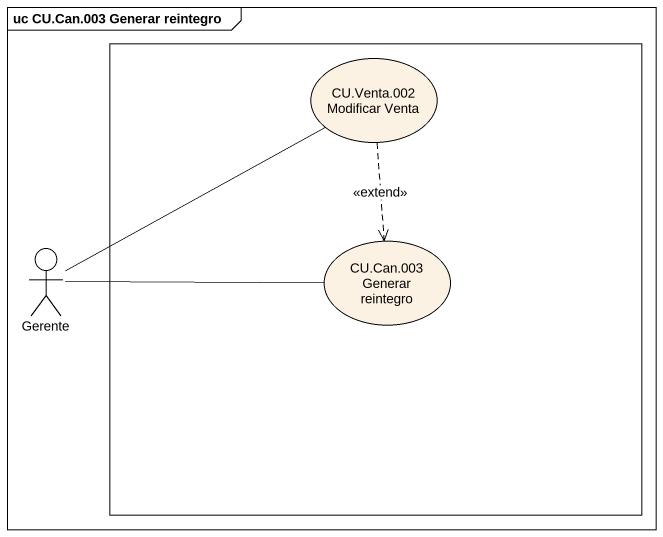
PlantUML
@startuml
mainframe uc CU.Can.003 Generar reintegro
rectangle " " as rectangle1 {
  usecase "CU.Venta.002 Modificar Venta" as CU_Venta_002_Modificar_Venta
  usecase "CU.Can.003 Generar reintegro" as CU_Can_003_Generar_reintegro
}
actor Gerente
CU_Venta_002_Modificar_Venta ..> CU_Can_003_Generar_reintegro : <<extend>>
Gerente -up- CU_Venta_002_Modificar_Venta
Gerente -right- CU_Can_003_Generar_reintegro
@enduml
